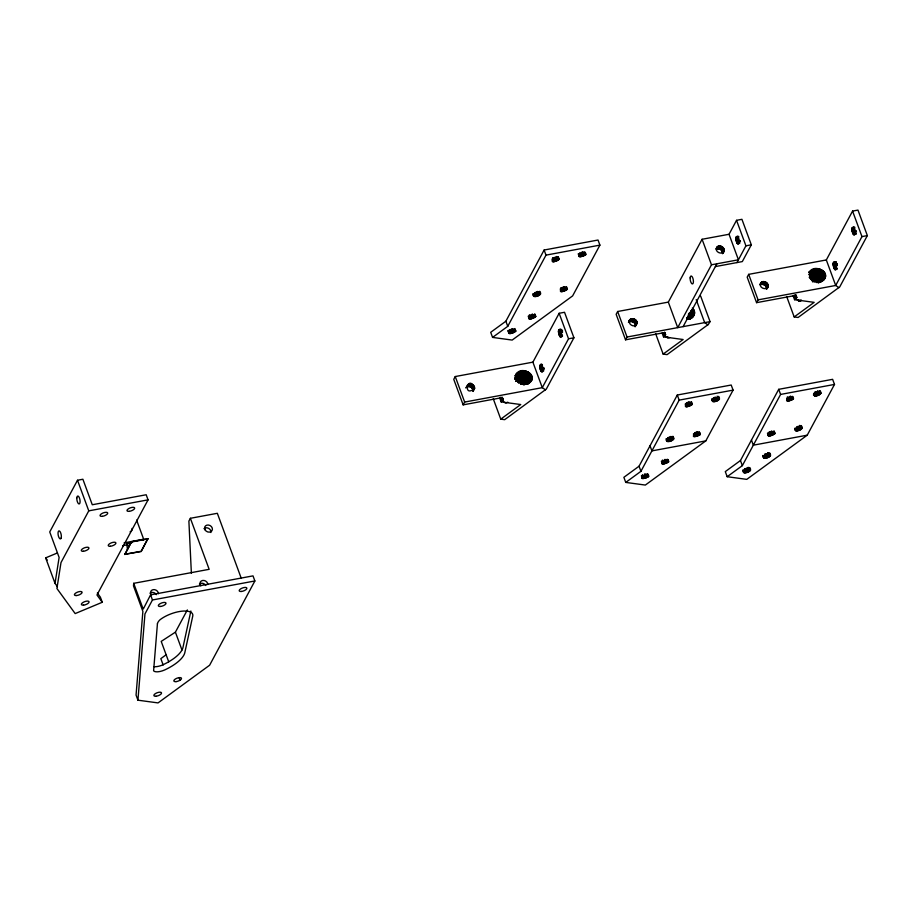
<?xml version="1.0" encoding="UTF-8"?>
<svg xmlns="http://www.w3.org/2000/svg" width="913" height="913" viewBox="0 0 913 913"><rect width="100%" height="100%" fill="white"/><g stroke="black" fill="none" stroke-linecap="round" stroke-linejoin="round"><path stroke-width="1.37" d="M793.157 295.869L794.561 299.704C798.419 298.197 796.193 294.397 792.724 295.96L756.569 302.66L747.188 277.153L748.683 274.357L826.322 259.954L852.571 211.086L857.969 210.093L867.35 235.6L839.732 286.91L798.099 317.473L794.184 316.948L786.675 296.531M539.686 366.467C543.52 355.99 543.988 383.643 539.686 366.467L542.379 365.976M558.436 331.567C562.271 321.091 562.739 348.743 558.436 331.567L562.476 330.814M735.832 238.601C739.667 228.124 740.135 255.777 735.832 238.601L738.526 238.099M833.113 264.279C836.947 253.803 837.415 281.455 833.113 264.279L837.153 263.526M851.863 229.368C855.698 218.892 856.177 246.544 851.863 229.368L854.557 228.878M241.135 577.963L217.34 513.3L190.383 518.299L209.157 569.324L133.697 583.327L133.492 585.872L142.873 611.39L136.06 695.09L137.931 700.191L158.04 702.907L209.613 665.235L254.875 580.976L253.004 575.875L150.577 594.865L143.398 608.777M137.931 700.191L144.962 613.935L152.46 599.967L150.577 594.865M473.082 391.255C473.767 387.763 468.905 385.058 466.258 387.409M474.589 388.459C468.255 372.55 462.115 398.787 474.589 388.459L473.105 391.415M635.482 326.215C636.156 322.723 631.294 320.018 628.658 322.369C629.228 315.236 640.321 320.052 636.099 324.96C632.926 327.961 626.866 322.951 630.153 319.573M717.709 246.487L716.203 249.272C718.976 247.606 723.164 250.242 722.548 253.494C728.14 249.169 718.463 242.322 716.328 248.382C715.37 252.661 722.799 255.206 724.043 250.698M761.682 282.049L760.175 284.845C762.948 283.178 767.137 285.803 766.521 289.067C772.113 284.742 762.435 277.883 760.301 283.954C759.342 288.234 766.772 290.779 768.016 286.271M57.439 586.682L55.031 583.373L59.117 557.455L49.736 531.937L77.502 480.249L82.889 479.245L92.281 504.752L146.183 494.755L148.066 499.856L96.961 594.979L102.267 602.272L75.174 613.582L56.914 588.486L61 562.556L88.766 510.858L77.502 480.249M527.68 383.928C540.176 377.799 522.864 364.082 516.073 374.136M690.08 318.888C694.519 317.268 696.357 311.082 692.259 308.092M821.107 281.74C833.889 275.155 815.48 261.791 808.986 272.405L813.711 269.244L809.306 272.473M190.863 611.002L182.965 647.465A32.594 12.679 -20.2 0 1 162.776 664.869A9.164 3.561 -20.2 0 1 154.126 666.695M540.679 293.826C540.165 290.802 534.116 293.313 533.146 295.527C534.778 298.3 543.189 294.91 539.743 291.281M673.851 438.833C673.338 435.809 667.289 438.308 666.319 440.523C667.951 443.307 676.362 439.906 672.915 436.277M719.558 398.924C719.033 395.9 712.996 398.41 712.026 400.624C713.658 403.398 722.057 400.008 718.622 396.368M750.646 470.058C750.132 467.034 744.084 469.544 743.114 471.747C744.746 474.532 753.157 471.131 749.71 467.502M770.618 455.461C770.104 452.437 764.055 454.948 763.085 457.162C764.717 459.935 773.128 456.546 769.682 452.916M802.23 428.129C801.705 425.104 795.657 427.615 794.698 429.829C796.33 432.602 804.73 429.213 801.294 425.584M820.981 393.218C820.456 390.193 814.419 392.704 813.449 394.918C815.081 397.703 823.48 394.302 820.045 390.673M127.466 549.352L126.69 543.497L132.123 542.482M124.807 554.305L131.575 541.706L147.883 538.681L141.207 551.532L124.807 554.305L141.116 551.281L147.883 538.681M124.898 554.556L131.575 541.706M143.09 540.291L143.661 539.229L136.619 520.09M190.383 518.299L188.888 521.095L191.376 573.261M168.722 661.799L161.213 641.394L175.41 632.161L187.348 609.93M493.248 398.73L500.758 419.135L504.672 419.672L546.305 389.098L573.923 337.787L564.531 312.28L559.144 313.285L532.895 362.153L455.256 376.544L453.761 379.34L463.142 404.858L499.285 398.148C502.766 396.584 504.992 400.385 501.134 401.891L499.731 398.068M465.881 388.014L467.764 384.613M466.748 387.032L468.255 384.247M467.319 386.758L468.814 383.974M467.947 386.587L469.442 383.802M468.609 386.519L470.104 383.734M469.282 386.564L470.788 383.768M469.967 386.713L471.462 383.928M505.87 321.228L544.125 250.025L598.026 240.028L599.909 245.129L572.634 295.892L512.17 340.07L492.575 337.411L490.703 332.309L505.87 321.228L507.754 326.329L492.575 337.411M470.629 386.964L472.124 384.179M471.245 387.317L472.74 384.521M471.793 387.751L473.299 384.955M463.142 404.858L464.649 402.062L455.256 376.544M472.272 388.253L473.779 385.457M472.66 388.812L474.155 386.016M472.934 389.406L474.44 386.621M473.105 390.034L474.6 387.238M473.151 390.65L474.657 387.854M507.754 326.329L545.997 255.126L544.125 250.025M559.144 313.285L568.537 338.791L542.276 387.66L464.649 402.062M715.358 266.585L742.315 261.586L751.319 244.821L741.927 219.314L736.54 220.318L729.042 234.276L702.086 239.274L668.327 302.112L617.656 311.504L616.149 314.3L625.542 339.819L661.685 333.108C665.155 331.545 667.38 335.345 663.523 336.851L662.119 333.028M628.452 322.403L629.753 320.018M629.148 321.992L630.643 319.208M629.708 321.718L631.214 318.934M630.335 321.547L631.83 318.763M630.997 321.49L632.492 318.694M631.682 321.524L633.177 318.74M632.355 321.673L633.862 318.888M633.017 321.935L634.524 319.139M633.633 322.278L635.128 319.482M634.193 322.711L635.688 319.915M625.542 339.819L627.037 337.023L617.656 311.504M634.661 323.213L636.167 320.417M635.049 323.773L636.555 320.977M635.334 324.366L636.829 321.581M635.494 324.994L637 322.198M635.551 325.61L637.046 322.825M635.094 326.82L636.977 323.43M716.214 248.713L717.219 246.852M716.773 248.998L718.269 246.213M717.401 248.827L718.896 246.042M718.063 248.77L719.558 245.974M718.748 248.804L720.243 246.019M719.421 248.952L720.928 246.168M702.086 239.274L711.478 264.793L677.72 327.619L668.327 302.112M720.083 249.203L721.578 246.419M720.699 249.557L722.194 246.761M721.247 249.991L722.754 247.195M721.726 250.493L723.233 247.697M722.115 251.052L723.61 248.256M722.388 251.646L723.895 248.861M722.56 252.273L724.066 249.477M722.617 252.89L724.112 250.094M683.107 326.626L716.865 263.789M722.56 253.654L723.861 251.269M736.928 262.579L745.921 245.825L736.54 220.318M700.67 296.109L710.063 321.627L708.34 324.435L667.061 354.632L663.146 354.096L655.637 333.69M639.043 466.223L677.298 395.021L731.199 385.024L733.082 390.125L705.806 440.888L645.343 485.065L625.747 482.418L623.876 477.316L639.043 466.223L640.926 471.325L625.747 482.418M640.926 471.325L679.169 400.122L677.298 395.021M760.187 284.285L761.191 282.414M760.746 284.571L762.241 281.775M761.374 284.399L762.869 281.603M762.035 284.331L763.53 281.535M762.72 284.377L764.215 281.581M763.394 284.525L764.9 281.729M764.055 284.776L765.551 281.98M764.672 285.13L766.167 282.334M765.22 285.552L766.726 282.768M756.569 302.66L758.075 299.863L748.683 274.357M765.699 286.066L767.205 283.27M766.087 286.625L767.582 283.829M766.361 287.218L767.867 284.422M766.532 287.835L768.038 285.05M766.589 288.462L768.084 285.666M766.532 289.216L767.833 286.842M740.466 460.529L778.721 389.326L832.622 379.329L834.505 384.43L807.229 435.181L746.766 479.371L727.17 476.712L725.299 471.61L740.466 460.529L742.349 465.63L727.17 476.712M852.571 211.086L861.963 236.604L835.703 285.472L758.075 299.863M742.349 465.63L780.592 394.427L778.721 389.326M559.201 259.269C555.823 252.342 545.358 267.543 559.201 259.269L558.254 256.713M515.822 331.099C512.444 324.183 501.979 339.374 515.822 331.099L514.875 328.543M535.794 316.503C532.416 309.587 521.951 324.788 535.794 316.503L534.847 313.958M567.395 289.17C564.017 282.254 553.552 297.455 567.395 289.17L566.459 286.625M692.374 404.265C688.995 397.349 678.53 412.55 692.374 404.265L691.426 401.72M775.046 433.47C771.668 426.554 761.202 441.755 775.046 433.47L774.098 430.925M585.804 254.624C586.009 246.67 570.351 262.111 585.804 254.624L584.868 252.068M648.652 476.46C648.846 468.506 633.188 483.936 648.652 476.46L647.705 473.904M668.624 461.864C668.818 453.921 653.16 469.35 668.624 461.864L667.677 459.307M700.225 434.531C700.431 426.588 684.761 442.018 700.225 434.531L699.29 431.975M793.454 398.924C793.648 390.969 777.99 406.399 793.454 398.924L792.518 396.368M507.799 402.188L505.791 403.124L503.908 402.165M801.226 300L799.217 300.936L797.334 299.978M518.253 382.558L529.86 373.132L517.717 381.782M811.68 280.359L823.286 270.933L811.143 279.595M514.943 377.583L523.32 370.872L515.491 376.533M809.42 274.551L816.747 268.673L808.918 274.334M515.263 376.202L521.757 371.032L514.978 375.7M515.035 378.849L524.918 370.963L515.137 377.914M809.774 273.147L815.195 268.833L809.534 272.725M809.569 275.783L818.345 268.764L809.648 274.95M520.056 382.787L530.875 374.17L518.527 382.832M691.107 310.854L693.264 309.13L691.015 310.705M813.483 280.588L824.302 271.983L811.954 280.645M515.834 379.717L526.481 371.306L515.172 379.192M809.272 277.529L819.908 269.107L809.728 276.217M515.788 381.36L527.954 371.876L516.256 379.876M520.627 383.916L531.617 375.346L520.307 383.175M688.516 314.597L694.017 310.306L688.356 314.22M810.322 278.305L821.38 269.689L809.683 277.689M814.054 281.729L825.044 273.158L812.604 281.763M524.473 384.487L532.199 378.518L523.366 384.829M686.861 319.447L694.588 313.479L686.861 319.002M817.9 282.288L825.626 276.319L816.793 282.631M517.557 381.657L529.278 372.664L516.952 380.938M810.984 279.469L822.704 270.476L810.379 278.75M522.11 384.225L532.085 376.59L521.905 383.563M687.831 316.64L694.473 311.561L687.694 316.206M815.537 282.026L825.512 274.402L815.343 281.375M526.413 383.882L531.88 379.751L526.082 383.882M688.813 318.842L694.268 314.711L688.47 318.842M818.756 282.516L825.306 277.563L818.356 282.516M518.39 382.695L530.396 373.634M811.828 280.496L823.823 271.435M523.377 384.533L532.233 377.879L523.286 383.974M686.884 318.66L694.622 312.839L686.804 318.169M816.815 282.334L825.66 275.68L816.713 281.775M514.955 379.135L525.705 371.1M809.454 276.137L819.132 268.913M520.193 382.981L531.286 374.752M526.972 384.088L531.263 380.892L526.755 384.111M689.235 312.999L693.675 309.712M689.372 319.048L693.663 315.852L689.155 319.071M812.513 281.603L824.713 272.553M820.41 281.889L824.701 278.705L820.194 281.923M524.404 384.818L532.074 379.135M687.9 318.968L694.473 314.106M817.843 282.631L825.5 276.947M516.187 374.068L518.367 372.458C510.721 378.827 523.765 388.208 529.848 382.353M516.05 379.797L527.235 371.557M809.477 277.598L820.661 269.369M516.667 373.748L518.961 372.07M515.879 374.672L520.284 371.431L516.804 373.908M528.148 383.551L530.385 381.908L527.121 384.259M689.418 319.333L692.773 316.868L689.52 319.219L692.237 317.313M812.387 269.871L808.952 272.394L811.258 270.716C804.752 277.484 817.489 285.632 823.275 280.154M821.574 281.352L823.811 279.72L821.643 281.284M526.242 384.27L531.606 380.333M688.63 319.23L694.006 315.293M689.406 319.345L691.643 317.713L687.284 318.899M818.596 282.87L825.044 278.145M515.354 375.711L521.757 371.032M520.718 384.122L531.891 375.962M527.497 383.871L530.852 381.417M166.383 654.587L160.836 658.638L163.176 665.018M500.758 419.135L520.73 404.539L501.134 401.891M688.699 315.008L694.279 310.922M689.886 318.831L693.252 316.377M663.146 354.096L683.118 339.51L663.523 336.851M809.854 272.736L815.195 268.833M814.145 281.934L825.318 273.774M820.924 281.683L824.291 279.23M794.184 316.948L814.156 302.351L794.561 299.704M515.936 381.44L528.638 372.242M810.516 278.419L822.065 270.054M523.275 383.677L532.199 377.24M686.781 317.827L694.588 312.2M816.701 281.478L825.626 275.041M669.731 337.548L667.665 338.027L665.954 336.635L668.088 337.148M55.031 583.373L45.65 557.866L57.371 552.97M545.997 255.126L599.909 245.129M736.038 236.935L738.731 236.433M735.912 237.414L738.617 236.912M735.844 237.973L738.549 237.471M735.867 239.263L738.56 238.772M735.946 239.959L738.64 239.457M736.072 240.655L738.765 240.153M736.243 241.329L740.283 240.587M736.449 241.968L740.489 241.226M736.688 242.55L739.382 242.048M736.951 243.052L739.644 242.561M737.236 243.474L739.929 242.972M745.921 245.825L751.319 244.821M852.069 227.702L854.762 227.2M851.955 228.182L854.648 227.691M851.886 228.752L854.579 228.25M851.897 230.042L854.591 229.54M851.977 230.738L854.671 230.236M852.103 231.434L856.143 230.681M852.274 232.107L856.314 231.354M852.48 232.747L856.531 231.993M852.719 233.329L855.424 232.826M852.993 233.831L855.686 233.329M853.267 234.242L855.96 233.739M853.552 234.55L856.246 234.048M861.963 236.604L867.35 235.6M711.478 264.793L738.423 259.794L729.042 234.276M833.478 262.225L836.171 261.723M833.318 262.613L836.011 262.111M833.192 263.092L835.897 262.59M833.135 263.652L835.829 263.161M833.147 264.953L837.187 264.199M833.227 265.637L837.267 264.896M833.352 266.334L837.392 265.592M833.523 267.018L836.217 266.516M833.729 267.657L836.422 267.155M833.968 268.228L836.662 267.737M834.231 268.742L836.936 268.239M834.516 269.152L837.21 268.65M558.642 329.901L561.335 329.399M558.516 330.38L561.221 329.878M558.459 330.94L562.499 330.186M558.471 332.229L562.511 331.487M558.551 332.925L562.591 332.172M558.676 333.622L561.369 333.119M558.847 334.295L561.541 333.804M559.053 334.934L561.746 334.432M559.292 335.516L561.986 335.014M559.555 336.018L562.26 335.516M559.84 336.429L562.534 335.938M568.537 338.791L573.923 337.787M627.037 337.023L710.063 321.627M539.766 365.28L542.459 364.789M539.697 365.851L542.402 365.348M539.72 367.14L542.413 366.638M539.8 367.836L542.493 367.334M539.925 368.532L543.965 367.779M540.097 369.206L544.137 368.453M540.302 369.845L544.342 369.092M540.542 370.427L543.235 369.925M540.804 370.929L543.497 370.427M541.089 371.34L543.783 370.838M679.169 400.122L733.082 390.125M88.766 510.858L148.066 499.856M780.592 394.427L834.505 384.43M124.122 542.858L143.661 539.229M131.666 541.957L147.974 538.932M126.496 543.84L130.582 543.087M122.604 545.677L126.781 544.901M705.806 440.888L651.905 450.885L650.033 445.784M807.229 435.181L753.328 445.179L751.456 440.077M152.46 599.967L254.875 580.976M834.802 269.461L837.073 269.141M560.126 336.737L562.397 336.418M800.815 301.039L798.202 300.685L800.404 301.039M798.419 300.217L800.575 300.685M838.91 287.652L835.703 285.472L826.322 259.954M707.883 324.811L704.665 322.62L696.22 299.658M545.483 389.851L542.276 387.66L532.895 362.153M97.36 593.005L100.384 597.17L102.267 602.272M45.65 557.866L47.248 560.068M126.69 543.497L128.916 546.659M767.81 452.951L769.613 456.511L768.198 452.688M666.992 459.832L668.179 462.218L667.243 459.661M533.82 314.837L535.007 317.21L534.071 314.665M503.303 401.092L503.565 401.674M795.851 294.728L796.787 297.284M795.326 295.698L796.273 298.254L795.36 295.652M794.367 294.933L795.771 298.768M793.728 295.458L795.143 299.281M819.806 391.015L820.741 393.571M819.463 391.369L820.399 393.925M819.029 391.723L819.965 394.279M818.037 390.787L819.452 394.621M817.455 391.106L818.87 394.941M817.295 392.681L818.231 395.226M816.165 391.654L817.569 395.477M815.492 391.86L816.907 395.683M814.83 392.008L816.245 395.831M814.681 393.366L815.617 395.922M814.099 393.4L815.035 395.945M813.586 393.366L814.533 395.911M792.073 396.721L793.02 399.278M791.56 397.064L792.495 399.62M790.51 396.105L791.913 399.94M801.055 425.926L801.991 428.471M789.871 396.402L791.286 400.225M800.712 426.28L801.648 428.825M789.209 396.653L790.624 400.476M799.811 425.355L801.215 429.178M799.286 425.698L800.701 429.521M789.015 398.125L789.95 400.681M799.172 427.295L800.119 429.84M787.885 397.007L789.289 400.83M787.257 397.087L788.661 400.921M798.076 426.314L799.48 430.137M787.143 398.399L788.09 400.944M797.414 426.565L798.818 430.388M786.641 398.365L787.577 400.91M796.741 426.759L798.145 430.594M796.547 428.186L797.494 430.742M795.919 428.277L796.866 430.822M795.349 428.3L796.284 430.856M794.835 428.277L795.771 430.822M773.756 431.278L774.703 433.823M773.322 431.632L774.258 434.177M772.809 431.975L773.745 434.52M771.759 431.016L773.163 434.839M771.12 431.313L772.535 435.136M770.926 432.83L771.873 435.387M769.785 431.758L771.2 435.592M769.134 431.906L770.538 435.741M768.974 433.276L769.91 435.821M768.392 433.298L769.328 435.855M767.89 433.276L768.826 435.821M767.456 433.173L768.392 435.729M769.442 453.259L770.389 455.804M769.1 453.613L770.047 456.158M767.685 453.031L769.088 456.854M767.571 454.628L768.506 457.185M766.464 453.647L767.879 457.47M765.802 453.898L767.217 457.721M765.128 454.092L766.543 457.927M764.478 454.24L765.881 458.075M764.318 455.61L765.254 458.166M763.736 455.644L764.672 458.189M763.234 455.61L764.17 458.155M762.8 455.507L763.747 458.064M749.47 467.844L750.418 470.4M749.128 468.198L750.075 470.754M748.226 467.285L749.63 471.108M747.713 467.627L749.117 471.45M747.131 467.947L748.534 471.77M746.492 468.232L747.907 472.067M745.83 468.483L747.245 472.306M745.156 468.689L746.572 472.512M718.383 396.721L719.318 399.266M718.04 397.075L718.976 399.62M744.506 468.837L745.91 472.66M717.139 396.151L718.542 399.974M744.346 470.206L745.282 472.751M717.093 397.771L718.029 400.316M743.764 470.229L744.7 472.786M743.262 470.195L744.198 472.751M716.5 398.091L717.447 400.636M742.828 470.104L743.775 472.66M715.404 397.098L716.808 400.933M714.742 397.349L716.146 401.184M714.069 397.554L715.484 401.378M713.407 397.703L714.822 401.526M713.258 399.072L714.194 401.617M712.676 399.095L713.612 401.652M712.163 399.061L713.11 401.617M711.741 398.97L712.676 401.526M691.095 402.074L692.031 404.619M690.65 402.428L691.598 404.973M664.641 332.355L665.577 334.9L664.653 332.309M690.137 402.77L691.073 405.315M689.087 401.811L690.49 405.634M663.797 333.371L664.732 335.916M688.448 402.097L689.863 405.931M662.69 332.606L664.105 336.429M698.856 432.328L699.792 434.885M687.786 402.348L689.201 406.182M687.124 402.553L688.528 406.376M698.331 432.671L699.278 435.227M697.281 431.723L698.696 435.547M686.462 402.701L687.866 406.525M686.302 404.071L687.238 406.616M696.653 432.009L698.057 435.843M685.72 404.094L686.667 406.65M695.991 432.26L697.395 436.083M685.218 404.06L686.154 406.616M695.318 432.465L696.722 436.288M694.656 432.614L696.071 436.437M694.496 433.983L695.444 436.528M693.926 434.006L694.861 436.562M693.412 433.972L694.348 436.528M672.676 436.619L673.611 439.176M672.333 436.973L673.28 439.53M671.9 437.327L672.835 439.883M670.918 436.403L672.322 440.226M670.336 436.722L671.74 440.545M669.697 437.007L671.101 440.831M669.035 437.259L670.45 441.082M668.362 437.464L669.777 441.287M667.711 437.612L669.115 441.436M667.551 438.982L668.487 441.527M666.969 439.005L667.905 441.561M666.467 438.97L667.403 441.527M666.034 438.879L666.969 441.424M666.73 460.004L667.665 462.56M666.148 460.335L667.083 462.88M665.041 459.342L666.456 463.176M664.379 459.593L665.794 463.416M664.185 461.076L665.12 463.621M663.523 461.225L664.459 463.77M662.427 460.038L663.831 463.861M662.313 461.339L663.249 463.895M661.811 461.305L662.747 463.861M584.434 252.422L585.37 254.978M661.377 461.213L662.313 463.77M583.921 252.764L584.856 255.32M582.859 251.817L584.274 255.64M582.232 252.102L583.635 255.925M581.57 252.353L582.973 256.176M580.896 252.559L582.311 256.382M580.714 253.974L581.649 256.53M579.607 252.798L581.022 256.621M579.504 254.099L580.44 256.644M578.99 254.065L579.938 256.621M578.568 253.974L579.504 256.519M578.237 253.814L579.173 256.37M647.271 474.258L648.207 476.814M646.758 474.6L647.694 477.157M646.176 474.92L647.112 477.476M645.069 473.938L646.484 477.761M644.407 474.189L645.822 478.013M644.213 475.662L645.149 478.218M643.551 475.81L644.487 478.366M642.455 474.623L643.859 478.458M642.341 475.935L643.277 478.48M641.839 475.901L642.775 478.446M641.405 475.81L642.341 478.355M557.923 257.067L558.859 259.623M557.478 257.42L558.425 259.977M556.496 256.485L557.9 260.319M555.914 256.815L557.318 260.639M555.743 258.379L556.69 260.924M566.117 286.979L567.053 289.524M554.613 257.352L556.028 261.175M565.683 287.333L566.619 289.877M553.951 257.557L555.355 261.38M565.158 287.675L566.106 290.22M564.108 286.716L565.524 290.551M553.289 257.706L554.693 261.529M552.662 257.797L554.065 261.62M563.481 287.013L564.885 290.836M552.548 259.098L553.495 261.643M562.819 287.264L564.223 291.087M552.045 259.064L552.981 261.62M562.146 287.458L563.549 291.293M561.484 287.606L562.899 291.441M560.856 287.698L562.271 291.532M560.753 289.01L561.689 291.555M560.24 288.976L561.175 291.521M539.503 291.624L540.439 294.169M539.161 291.977L540.108 294.522M538.727 292.331L539.663 294.876M537.746 291.395L539.149 295.219M537.164 291.715L538.567 295.55M536.524 292.012L537.928 295.835M535.863 292.263L537.278 296.086M535.189 292.457L536.604 296.291M534.539 292.605L535.942 296.44M534.379 293.975L535.315 296.531M533.797 294.009L534.733 296.554M533.295 293.975L534.231 296.52M532.861 293.872L533.797 296.428M534.504 314.312L535.452 316.857M533.557 315.008L534.493 317.564M532.507 314.049L533.911 317.884M531.868 314.346L533.283 318.169M531.206 314.597L532.621 318.42M531.012 316.069L531.948 318.626M529.882 314.939L531.286 318.774M529.255 315.031L530.658 318.865M529.141 316.343L530.076 318.888M528.638 316.309L529.574 318.854M528.205 316.218L529.141 318.763M514.533 328.908L515.48 331.453M514.099 329.262L515.035 331.807M513.585 329.604L514.521 332.149M512.535 328.646L513.939 332.469M511.896 328.931L513.311 332.766M511.234 329.182L512.649 333.017M511.04 330.666L511.976 333.211M509.911 329.536L511.314 333.359M509.283 329.627L510.687 333.45M509.169 330.928L510.105 333.485M508.667 330.894L509.602 333.45M508.233 330.803L509.169 333.359M507.902 330.654L508.849 333.199M502.241 397.395L503.177 399.94L502.264 397.349M500.94 397.132L502.344 400.955M500.301 397.646L501.705 401.469M175.41 632.161L181.972 650.022M133.697 583.327L143.079 608.834M179.176 677.617L179.85 680.333M151.421 595.014A4.063 3.424 28.2 0 1 153.167 589.661A4.063 3.424 28.2 0 1 158.383 593.724M149.983 593.267A4.063 3.424 28.2 0 1 156.385 594.671M200.837 585.849A4.063 3.424 28.2 0 1 202.595 580.485A4.063 3.424 28.2 0 1 207.81 584.548M204.021 528.673A4.063 3.424 28.2 0 1 208.7 528.399A4.063 3.424 28.2 0 1 210.846 532.519M199.411 584.092A4.063 3.424 28.2 0 1 205.813 585.507M132.054 528.41A4.063 3.424 28.2 0 1 130.103 531.811M157.424 623.807L153.601 670.838A9.164 3.561 -20.2 0 0 164.66 669.971A32.594 12.679 -20.2 0 0 184.837 652.567L192.746 616.104A19.938 7.761 -20.2 0 0 181.744 611.196A19.938 7.761 -20.2 0 0 160.117 619.676A15.932 6.197 -20.2 0 0 157.424 623.807M61.148 537.997L60.794 538.67A4.029 1.495 79.5 0 1 60.03 538.807A4.051 1.506 79.5 0 1 58.055 533.888A4.051 1.506 79.5 0 1 59.55 531.081A4.051 1.506 79.5 0 1 61.342 536.33A4.029 1.495 79.5 0 1 61.137 538.008M796.615 297.752L795.668 295.196L796.615 297.752M665.235 335.402L664.299 332.857L665.235 335.402M502.835 400.442L501.899 397.885L502.835 400.442M690.148 277.883A4.063 1.506 79.5 0 0 692.385 283.954A4.063 1.506 79.5 0 0 692.807 278.043A4.063 1.506 79.5 0 0 690.148 277.883M156.043 696.231A4.063 1.575 -20.2 0 0 161.544 692.921A4.063 1.575 -20.2 0 0 155.53 693.515A4.063 1.575 -20.2 0 0 156.043 696.231M205.06 529.86A4.063 3.424 28.2 0 0 211.862 530.818A4.063 3.424 28.2 0 0 208.541 525.043A4.063 3.424 28.2 0 0 205.06 529.86M176.015 681.634A4.063 1.575 -20.2 0 0 181.516 678.325A4.063 1.575 -20.2 0 0 175.501 678.918A4.063 1.575 -20.2 0 0 176.015 681.634M160.528 606.46A4.063 1.575 -20.2 0 0 166.018 603.151A4.063 1.575 -20.2 0 0 160.003 603.744A4.063 1.575 -20.2 0 0 160.528 606.46M241.386 591.464A4.063 1.575 -20.2 0 0 246.875 588.155A4.063 1.575 -20.2 0 0 240.861 588.748A4.063 1.575 -20.2 0 0 241.386 591.464M76.612 595.538A4.063 1.575 -20.2 0 0 82.102 592.229A4.063 1.575 -20.2 0 0 76.087 592.822A4.063 1.575 -20.2 0 0 76.612 595.538M83.585 605.136A4.063 1.575 -20.2 0 0 89.086 601.815A4.063 1.575 -20.2 0 0 83.072 602.409A4.063 1.575 -20.2 0 0 83.585 605.136M110.427 546.259A4.063 1.575 -20.2 0 0 115.917 542.95A4.063 1.575 -20.2 0 0 109.902 543.543A4.063 1.575 -20.2 0 0 110.427 546.259M102.222 516.347A4.063 1.575 -20.2 0 0 107.723 513.038A4.063 1.575 -20.2 0 0 101.708 513.631A4.063 1.575 -20.2 0 0 102.222 516.347M129.178 511.348A4.063 1.575 -20.2 0 0 134.668 508.039A4.063 1.575 -20.2 0 0 128.653 508.632A4.063 1.575 -20.2 0 0 129.178 511.348M83.471 551.258A4.063 1.575 -20.2 0 0 88.96 547.948A4.063 1.575 -20.2 0 0 82.957 548.542A4.063 1.575 -20.2 0 0 83.471 551.258M76.818 497.905A4.063 1.506 79.5 0 0 79.043 503.976A4.063 1.506 79.5 0 0 79.477 498.064A4.063 1.506 79.5 0 0 76.818 497.905"/></g></svg>
